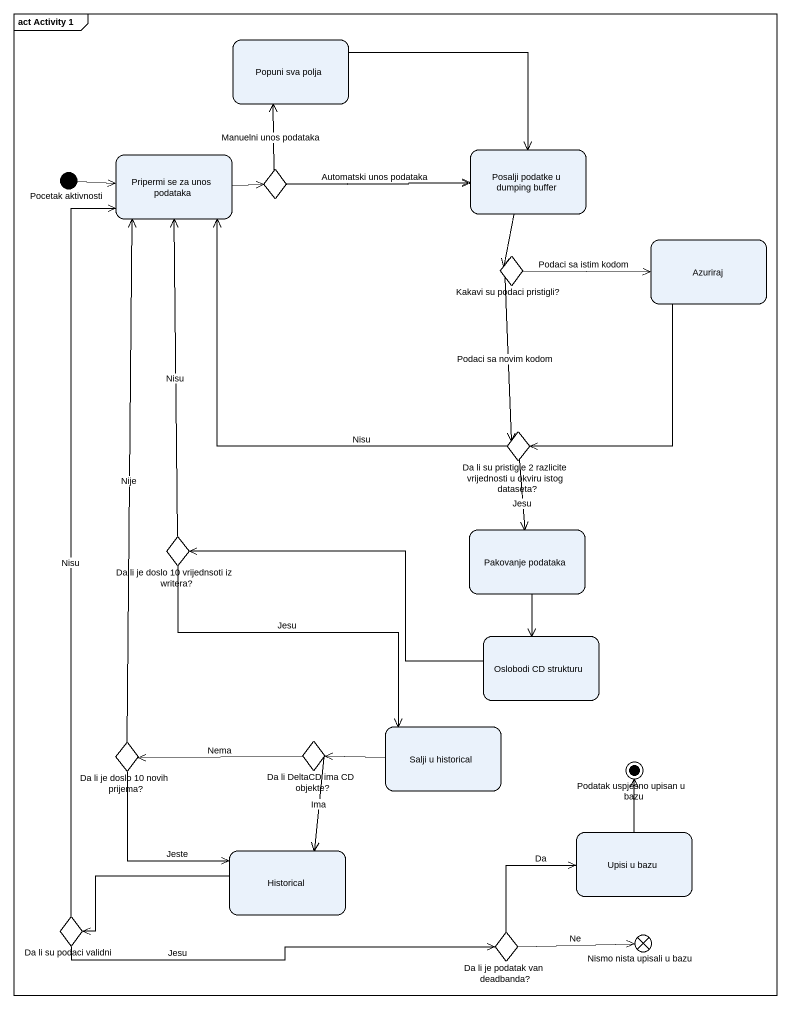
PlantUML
@startuml
mainframe act Activity 1
hide empty description
state "Popuni sva polja" as Popuni_sva_polja
state "Pripermi se za unos podataka" as Pripermi_se_za_unos_podataka
state choice1 <<choice>>
state "Posalji podatke u dumping buffer" as Posalji_podatke_u_dumping
state "Pocetak aktivnosti" as Pocetak_aktivnosti <<start>>
state Azuriraj
state "Kakavi su podaci pristigli?" as Kakavi_su_podaci_pristigli <<choice>>
state "Da li su pristigle 2 razlicite vrijednosti u okviru istog dataseta?" as Da_li_su_pristigle_2 <<choice>>
state "Da li je doslo 10 vrijednsoti iz writera?" as Da_li_je_doslo_10 <<choice>>
state "Pakovanje podataka" as Pakovanje_podataka
state "Oslobodi CD strukturu" as Oslobodi_CD_strukturu
state "Da li je doslo 10 novih prijema?" as Da_li_je_doslo_10_novih <<choice>>
state "Da li DeltaCD ima CD objekte?" as Da_li_DeltaCD_ima_CD_objekte <<choice>>
state "Salji u historical" as Salji_u_historical
state "Podatak uspjesno upisan u bazu" as Podatak_uspjesno_upisan_u <<end>>
state Historical
state "Upisi u bazu" as Upisi_u_bazu
state "Da li su podaci validni" as Da_li_su_podaci_validni <<choice>>
state "Da li je podatak van deadbanda?" as Da_li_je_podatak_van <<choice>>
state "Nismo nista upisali u bazu" as Nismo_nista_upisali_u_bazu <<end>>
Popuni_sva_polja -right-> Posalji_podatke_u_dumping
Pripermi_se_za_unos_podataka -right-> choice1
choice1 -up-> Popuni_sva_polja : Manuelni unos podataka
choice1 -right-> Posalji_podatke_u_dumping : Automatski unos podataka
choice1 -right-> Posalji_podatke_u_dumping
choice1 -right-> Posalji_podatke_u_dumping
Posalji_podatke_u_dumping --> Kakavi_su_podaci_pristigli
Pocetak_aktivnosti -right-> Pripermi_se_za_unos_podataka
Azuriraj --> Da_li_su_pristigle_2
Kakavi_su_podaci_pristigli -right-> Azuriraj : Podaci sa istim kodom
Kakavi_su_podaci_pristigli --> Da_li_su_pristigle_2 : Podaci sa novim kodom
Da_li_su_pristigle_2 -up-> Pripermi_se_za_unos_podataka : Nisu
Da_li_su_pristigle_2 --> Pakovanje_podataka : Jesu
Da_li_je_doslo_10 -up-> Pripermi_se_za_unos_podataka : Nisu
Da_li_je_doslo_10 --> Salji_u_historical : Jesu
Pakovanje_podataka --> Oslobodi_CD_strukturu
Oslobodi_CD_strukturu -left-> Da_li_je_doslo_10
Da_li_je_doslo_10_novih -up-> Pripermi_se_za_unos_podataka : Nije
Da_li_je_doslo_10_novih --> Historical : Jeste
Da_li_DeltaCD_ima_CD_objekte -left-> Da_li_je_doslo_10_novih : Nema
Da_li_DeltaCD_ima_CD_objekte --> Historical : Ima
Salji_u_historical -left-> Da_li_DeltaCD_ima_CD_objekte
Historical -left-> Da_li_su_podaci_validni
Upisi_u_bazu -up-> Podatak_uspjesno_upisan_u
Da_li_su_podaci_validni -up-> Pripermi_se_za_unos_podataka : Nisu
Da_li_su_podaci_validni -right-> Da_li_je_podatak_van : Jesu
Da_li_je_podatak_van -up-> Upisi_u_bazu : Da
Da_li_je_podatak_van -right-> Nismo_nista_upisali_u_bazu : Ne
@enduml
